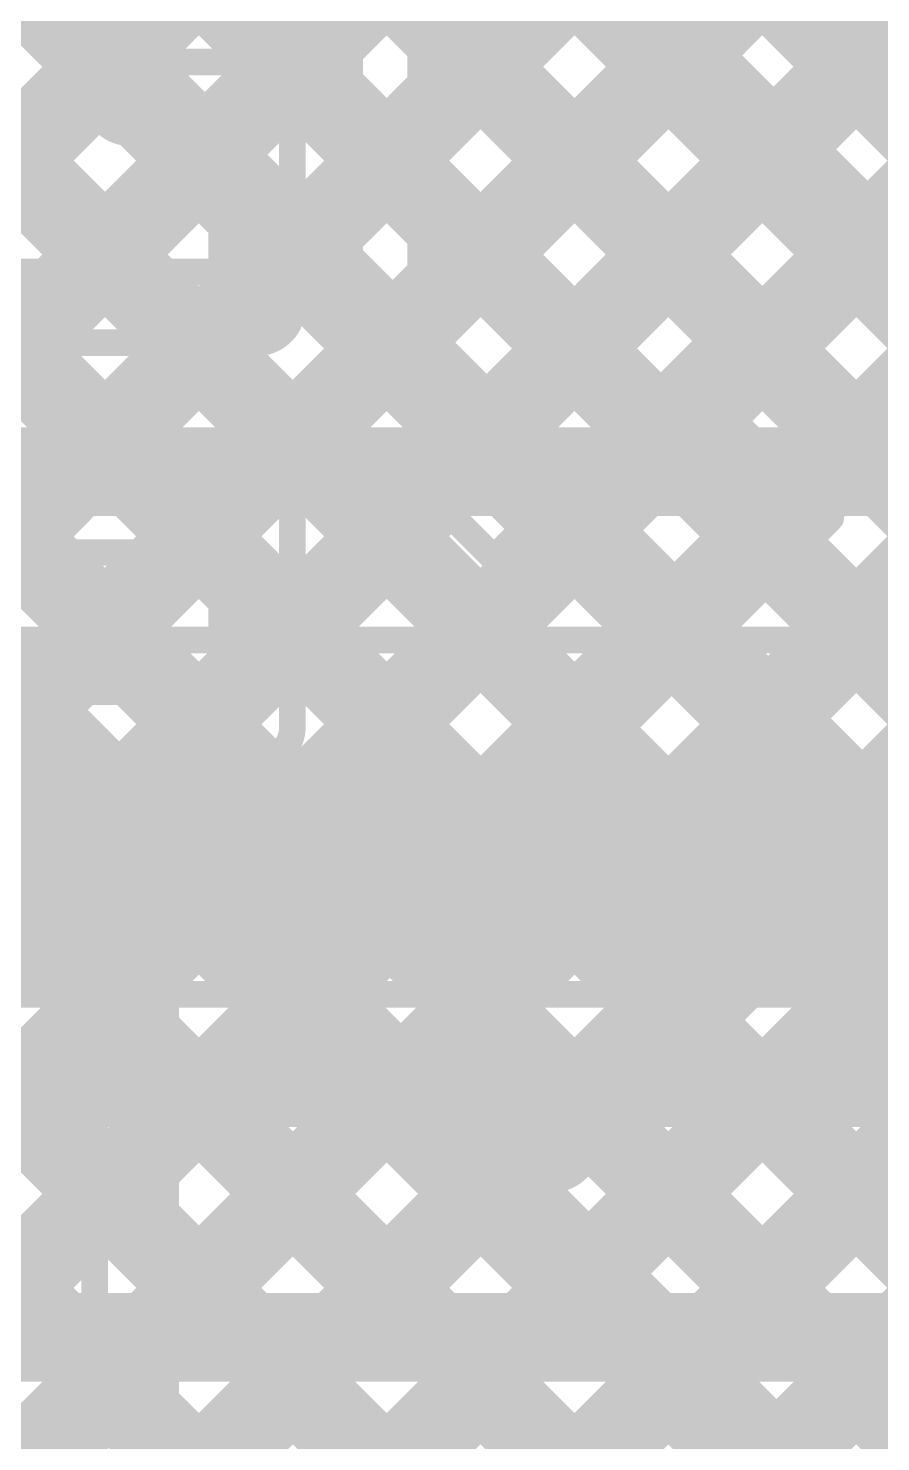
# Model space of a CAD drawing. Header units: millimetres. Extents: x 13 to 259, y -2 to 326.
# Drawn here: x 114.2 to 118.06, y 86.28 to 92.66 of the extents above; entities that cross this region are included whole.
import ezdxf

# ---------------------------------------------------------------- set-up
doc = ezdxf.new("R2010")
doc.units = ezdxf.units.MM
for name, color, linetype in [('ConnectLayer', 7, 'Continuous'), ('MidLayer2', 76, 'Continuous'), ('MidLayer3', 90, 'Continuous'), ('MidLayer4', 156, 'Continuous')]:
    doc.layers.add(name, color=color, linetype=linetype)

msp = doc.modelspace()

# ---------------------------------------------------------------- linework, layer by layer
at = {"layer": 'ConnectLayer', "const_width": 0.4}
for points in [[(102.1605, 79.2502), (131.7888, 108.8785)], [(102.1605, 79.2502), (131.7888, 108.8785)], [(102.1717, 78.4129), (131.6469, 107.8881)], [(102.1717, 78.4129), (131.6469, 107.8881)], [(105.6198, 77.6184), (131.7941, 103.7927)], [(105.6198, 77.6184), (131.7941, 103.7927)], [(99.7316, 70.8816), (132.5598, 103.7099)], [(99.7316, 70.8816), (132.5598, 103.7099)], [(107.5867, 77.8882), (133.3283, 103.6298)], [(107.5867, 77.8882), (133.3283, 103.6298)], [(101.934, 102.561), (123.3856, 81.1093)], [(101.934, 102.561), (123.3856, 81.1093)], [(101.5544, 102.0921), (122.7964, 80.8501)], [(101.5544, 102.0921), (122.7964, 80.8501)], [(102.4287, 77.8214), (124.7282, 100.1209)], [(102.4287, 77.8214), (124.7282, 100.1209)], [(103.9298, 98.8681), (122.325, 80.4729)], [(103.9298, 98.8681), (122.325, 80.4729)], [(112.0485, 82.35), (127.9435, 98.245)], [(110.0994, 96.0927), (122.1498, 84.0422)], [(110.0994, 96.0927), (122.1498, 84.0422)], [(110.0994, 96.0927), (115.532, 90.66)], [(110.9531, 96.0875), (133.3382, 73.7024)], [(110.9531, 96.0875), (133.3382, 73.7024)], [(110.9531, 96.0875), (116.3805, 90.66)], [(103.1468, 77.6909), (121.4747, 96.0189)], [(103.1468, 77.6909), (121.4747, 96.0189)], [(116.1158, 90.66), (121.4747, 96.0189)], [(109.4054, 95.9381), (121.8936, 83.4499)], [(109.4054, 95.9381), (121.8936, 83.4499)], [(109.4054, 95.9381), (114.6835, 90.66)], [(98.6542, 72.3498), (122.0601, 95.7557)], [(98.6542, 72.3498), (122.0601, 95.7557)], [(108.0822, 77.5352), (126.3353, 95.7883)], [(108.0822, 77.5352), (126.3353, 95.7883)], [(112.897, 82.35), (126.3353, 95.7883)], [(116.9644, 90.66), (121.89, 95.5857)], [(114.9876, 95.4471), (125.1755, 85.2591)], [(114.9876, 95.4471), (125.1755, 85.2591)], [(114.9876, 95.4471), (119.7747, 90.66)], [(105.0365, 77.8836), (122.3789, 95.226)], [(105.0365, 77.8836), (122.3789, 95.226)], [(106.8148, 95.1345), (121.9613, 79.9881)], [(106.8148, 95.1345), (121.9613, 79.9881)], [(102.6386, 71.2431), (126.4562, 95.0607)], [(102.6386, 71.2431), (126.4562, 95.0607)], [(113.7455, 82.35), (126.4562, 95.0607)], [(114.5399, 95.0463), (121.4862, 88.0999)], [(114.5399, 95.0463), (121.4862, 88.0999)], [(114.5399, 95.0463), (118.9261, 90.66)], [(113.5703, 90.66), (117.8203, 94.91)], [(114.4188, 90.66), (118.6688, 94.91)], [(115.2673, 90.66), (119.5173, 94.91)], [(101.945, 79.8833), (116.8273, 94.7656)], [(101.945, 79.8833), (116.8273, 94.7656)], [(112.7217, 90.66), (116.8273, 94.7656)], [(117.8129, 90.66), (121.89, 94.7372)], [(111.2934, 94.05), (122.5842, 82.7592)], [(112.142, 94.05), (123.0085, 83.1835)], [(112.9905, 94.05), (123.4328, 83.6077)], [(110.4768, 94.0181), (122.1449, 82.35)], [(114.9605, 93.7772), (121.1146, 87.623)], [(114.9605, 93.7772), (121.1146, 87.623)], [(114.9605, 93.7772), (118.0776, 90.66)], [(110.0525, 93.5939), (121.2964, 82.35)], [(101.9102, 80.697), (114.7381, 93.5249)], [(101.9102, 80.697), (114.7381, 93.5249)], [(111.8732, 90.66), (114.7381, 93.5249)], [(114.4534, 93.4357), (125.0401, 82.8489)], [(114.4534, 93.4357), (125.0401, 82.8489)], [(114.4534, 93.4357), (117.2291, 90.66)], [(103.5632, 82.35), (114.4714, 93.2582)], [(104.4117, 82.35), (115.2667, 93.205)], [(105.2602, 82.35), (116.1152, 93.205)], [(106.1088, 82.35), (116.9638, 93.205)], [(106.9573, 82.35), (117.8123, 93.205)], [(107.8058, 82.35), (118.6608, 93.205)], [(108.6543, 82.35), (119.5094, 93.205)], [(109.5029, 82.35), (120.3579, 93.205)], [(110.3514, 82.35), (121.2064, 93.205)], [(111.1999, 82.35), (122.0596, 93.2097)], [(114.6836, 93.2054), (123.857, 84.032)], [(115.5325, 93.205), (121.1146, 87.623)], [(116.3811, 93.205), (121.4862, 88.0999)], [(117.2296, 93.205), (125.1298, 85.3048)], [(109.6283, 93.1696), (120.4478, 82.35)], [(108.372, 92.7288), (121.7186, 79.3822)], [(108.372, 92.7288), (121.7186, 79.3822)], [(109.204, 92.7453), (119.5993, 82.35)], [(107.8889, 92.3635), (121.6557, 78.5967)], [(107.8889, 92.3635), (121.6557, 78.5967)], [(108.7797, 92.3211), (118.7508, 82.35)], [(108.3555, 91.8968), (117.9023, 82.35)], [(107.8311, 90.66), (120.11, 90.66)], [(107.8311, 89.14), (120.11, 89.14)], [(113.6579, 89.14), (114.0979, 88.7)], [(114.1558, 88.7), (114.5958, 89.14)], [(114.5064, 89.14), (114.9464, 88.7)], [(115.0044, 88.7), (115.4444, 89.14)], [(115.355, 89.14), (115.795, 88.7)], [(115.8529, 88.7), (116.2929, 89.14)], [(116.2035, 89.14), (116.6435, 88.7)], [(116.7014, 88.7), (117.1414, 89.14)], [(117.052, 89.14), (117.492, 88.7)], [(117.55, 88.7), (117.99, 89.14)], [(117.9005, 89.14), (118.3405, 88.7)], [(99.1657, 88.7), (120.5344, 88.7)], [(101.5636, 87.9), (120.1021, 87.9)], [(113.0544, 86.75), (114.2044, 87.9)], [(113.2009, 87.9), (114.3509, 86.75)], [(113.9029, 86.75), (115.0529, 87.9)], [(114.0494, 87.9), (115.1994, 86.75)], [(114.7514, 86.75), (115.9014, 87.9)], [(114.8979, 87.9), (116.0479, 86.75)], [(115.5999, 86.75), (116.75, 87.9)], [(115.7464, 87.9), (116.8964, 86.75)], [(116.4485, 86.75), (117.5985, 87.9)], [(116.595, 87.9), (117.745, 86.75)], [(117.297, 86.75), (118.447, 87.9)], [(117.4435, 87.9), (118.5935, 86.75)], [(118.1455, 86.75), (119.2955, 87.9)], [(99.1157, 86.75), (118.9521, 86.75)]]:
    msp.add_lwpolyline(points, dxfattribs=at)
at = {"layer": 'ConnectLayer', "const_width": 0.2}
for points in [[(114.3188, 90.66, 1), (114.5188, 90.66, 1)], [(114.5835, 90.66, 1), (114.7835, 90.66, 1)], [(115.1673, 90.66, 1), (115.3673, 90.66, 1)], [(115.432, 90.66, 1), (115.632, 90.66, 1)], [(116.0158, 90.66, 1), (116.2158, 90.66, 1)], [(116.2805, 90.66, 1), (116.4805, 90.66, 1)], [(116.8644, 90.66, 1), (117.0644, 90.66, 1)], [(117.1291, 90.66, 1), (117.3291, 90.66, 1)], [(117.7129, 90.66, 1), (117.9129, 90.66, 1)], [(117.9776, 90.66, 1), (118.1776, 90.66, 1)], [(114.4064, 89.14, 1), (114.6064, 89.14, 1)], [(114.4958, 89.14, 1), (114.6958, 89.14, 1)], [(115.255, 89.14, 1), (115.455, 89.14, 1)], [(115.3444, 89.14, 1), (115.5444, 89.14, 1)], [(116.1035, 89.14, 1), (116.3035, 89.14, 1)], [(116.1929, 89.14, 1), (116.3929, 89.14, 1)], [(116.952, 89.14, 1), (117.152, 89.14, 1)], [(117.0414, 89.14, 1), (117.2414, 89.14, 1)], [(117.8005, 89.14, 1), (118.0005, 89.14, 1)], [(117.89, 89.14, 1), (118.09, 89.14, 1)], [(113.9979, 88.7, 1), (114.1979, 88.7, 1)], [(114.0558, 88.7, 1), (114.2558, 88.7, 1)], [(114.8464, 88.7, 1), (115.0464, 88.7, 1)], [(114.9044, 88.7, 1), (115.1044, 88.7, 1)], [(115.695, 88.7, 1), (115.895, 88.7, 1)], [(115.7529, 88.7, 1), (115.9529, 88.7, 1)], [(116.5435, 88.7, 1), (116.7435, 88.7, 1)], [(116.6014, 88.7, 1), (116.8014, 88.7, 1)], [(117.392, 88.7, 1), (117.592, 88.7, 1)], [(117.45, 88.7, 1), (117.65, 88.7, 1)], [(113.9494, 87.9, 1), (114.1494, 87.9, 1)], [(114.1044, 87.9, 1), (114.3044, 87.9, 1)], [(114.7979, 87.9, 1), (114.9979, 87.9, 1)], [(114.9529, 87.9, 1), (115.1529, 87.9, 1)], [(115.6464, 87.9, 1), (115.8464, 87.9, 1)], [(115.8014, 87.9, 1), (116.0014, 87.9, 1)], [(116.495, 87.9, 1), (116.695, 87.9, 1)], [(116.65, 87.9, 1), (116.85, 87.9, 1)], [(117.3435, 87.9, 1), (117.5435, 87.9, 1)], [(117.4985, 87.9, 1), (117.6985, 87.9, 1)], [(114.2509, 86.75, 1), (114.4509, 86.75, 1)], [(114.6514, 86.75, 1), (114.8514, 86.75, 1)], [(115.0994, 86.75, 1), (115.2994, 86.75, 1)], [(115.4999, 86.75, 1), (115.6999, 86.75, 1)], [(115.9479, 86.75, 1), (116.1479, 86.75, 1)], [(116.3485, 86.75, 1), (116.5485, 86.75, 1)], [(116.7964, 86.75, 1), (116.9964, 86.75, 1)], [(117.197, 86.75, 1), (117.397, 86.75, 1)], [(117.645, 86.75, 1), (117.845, 86.75, 1)], [(118.0455, 86.75, 1), (118.2455, 86.75, 1)]]:
    msp.add_lwpolyline(points, format="xyb", close=True, dxfattribs=at)
at = {"layer": 'MidLayer2'}
for points, const_width in [([(112.635, 95.11), (121.7251, 86.02)], 0.12), ([(112.3151, 94.9775), (121.5925, 85.7)], 0.12), ([(109.25, 94.3548), (122.2691, 81.3357)], 0.12), ([(116.72, 93.6189), (122.114, 88.225)], 0.12), ([(116.05, 92.675), (116.05, 93.5)], 0.3), ([(116.4, 93.4864), (121.9814, 87.905)], 0.12), ([(111.3938, 93.0313), (120.4251, 84)], 0.12), ([(111.0738, 92.8987), (120.2925, 83.68)], 0.12), ([(116.05, 92.675), (121.175, 87.55)], 0.3)]:
    msp.add_lwpolyline(points, dxfattribs=dict(at, const_width=const_width))
at = {"layer": 'MidLayer2', "const_width": 0.15}
msp.add_lwpolyline([(115.975, 92.675, 1), (116.125, 92.675, 1)], format="xyb", close=True, dxfattribs=at)
msp.add_lwpolyline([(115.975, 92.675, 1), (116.125, 92.675, 1)], format="xyb", close=True, dxfattribs=at)
at = {"layer": 'MidLayer3', "const_width": 0.12}
for points in [[(107.8311, 89.9), (120.11, 89.9)], [(99, 88.3), (120.7, 88.3)], [(98.95, 86.35), (119.1177, 86.35)]]:
    msp.add_lwpolyline(points, dxfattribs=at)
at = {"layer": 'MidLayer4', "const_width": 0.12}
for points in [[(115.9777, 90.5999), (115.9777, 96.8434)], [(115.6577, 90.4673), (115.6577, 96.7108)], [(114.505, 92.351), (114.505, 93.625)], [(114.825, 92.511), (114.825, 93.4068)], [(114.825, 92.511), (115.2378, 92.511)], [(115.3978, 91.403), (115.3978, 92.351)], [(114.665, 92.191), (115.0778, 92.191)], [(115.0778, 91.563), (115.0778, 92.191)], [(113.141, 91.563), (115.0778, 91.563)], [(113.301, 91.243), (115.2378, 91.243)], [(116.3084, 90.2692), (117.2729, 91.2337)], [(117.4992, 91.2337), (118.1695, 90.5633)], [(116.4216, 89.9298), (117.3861, 90.8943)], [(117.3861, 90.8943), (117.8301, 90.4502)], [(113.301, 90.6151), (115.2379, 90.6151)], [(115.9777, 90.5999), (116.3084, 90.2692)], [(115.6577, 90.4673), (116.1953, 89.9298)], [(115.3979, 89.5071), (115.3979, 90.4551)], [(115.788, 88.4081), (117.8301, 90.4502)], [(113.141, 90.2951), (115.078, 90.2951)], [(115.078, 89.6671), (115.078, 90.2951)], [(116.1274, 88.2949), (118.1695, 90.3371)], [(116.5714, 87.8509), (118.6136, 89.893)], [(113.141, 89.6671), (115.078, 89.6671)], [(116.6846, 87.5115), (118.7267, 89.5536)], [(113.301, 89.3471), (115.2379, 89.3471)], [(113.301, 88.7191), (114.665, 88.7191)], [(114.825, 85.2858), (114.825, 88.5591)], [(113.141, 88.3991), (114.505, 88.3991)], [(114.505, 85.1533), (114.505, 88.3991)], [(116.1274, 88.2949), (116.5714, 87.8509)], [(115.788, 88.1818), (116.4583, 87.5115)]]:
    msp.add_lwpolyline(points, dxfattribs=at)
at = {"layer": 'MidLayer4', "const_width": 0.06}
for points in [[(114.795, 92.511, 1), (114.855, 92.511, 1)], [(114.795, 92.511, 1), (114.855, 92.511, 1)], [(115.2078, 92.511, 1), (115.2678, 92.511, 1)], [(115.2078, 92.511, 1), (115.2678, 92.511, 1)], [(114.4751, 92.351, 1), (114.535, 92.351, 1)], [(114.4751, 92.351, 1), (114.535, 92.351, 1)], [(115.3678, 92.351, 1), (115.4278, 92.351, 1)], [(115.3678, 92.351, 1), (115.4278, 92.351, 1)], [(114.635, 92.191, 1), (114.695, 92.191, 1)], [(114.635, 92.191, 1), (114.695, 92.191, 1)], [(115.0478, 92.191, 1), (115.1078, 92.191, 1)], [(115.0478, 92.191, 1), (115.1078, 92.191, 1)], [(115.0478, 91.563, 1), (115.1078, 91.563, 1)], [(115.0478, 91.563, 1), (115.1078, 91.563, 1)], [(115.3678, 91.403, 1), (115.4278, 91.403, 1)], [(115.3678, 91.403, 1), (115.4278, 91.403, 1)], [(115.2078, 91.243, 1), (115.2678, 91.243, 1)], [(115.2078, 91.243, 1), (115.2678, 91.243, 1)], [(117.2429, 91.2337, 1), (117.3029, 91.2337, 1)], [(117.2429, 91.2337, 1), (117.3029, 91.2337, 1)], [(117.4692, 91.2337, 1), (117.5292, 91.2337, 1)], [(117.4692, 91.2337, 1), (117.5292, 91.2337, 1)], [(117.3561, 90.8943, 1), (117.4161, 90.8943, 1)], [(117.3561, 90.8943, 1), (117.4161, 90.8943, 1)], [(115.208, 90.6151, 1), (115.2679, 90.6151, 1)], [(115.208, 90.6151, 1), (115.2679, 90.6151, 1)], [(115.9477, 90.5999, 1), (116.0077, 90.5999, 1)], [(115.9477, 90.5999, 1), (116.0077, 90.5999, 1)], [(115.6277, 90.4673, 1), (115.6877, 90.4673, 1)], [(115.6277, 90.4673, 1), (115.6877, 90.4673, 1)], [(115.3679, 90.4551, 1), (115.4279, 90.4551, 1)], [(115.3679, 90.4551, 1), (115.4279, 90.4551, 1)], [(117.8001, 90.4502, 1), (117.8601, 90.4502, 1)], [(117.8001, 90.4502, 1), (117.8601, 90.4502, 1)], [(115.048, 90.2951, 1), (115.108, 90.2951, 1)], [(115.048, 90.2951, 1), (115.108, 90.2951, 1)], [(116.2784, 90.2692, 1), (116.3384, 90.2692, 1)], [(116.2784, 90.2692, 1), (116.3384, 90.2692, 1)], [(116.1653, 89.9298, 1), (116.2253, 89.9298, 1)], [(116.1653, 89.9298, 1), (116.2253, 89.9298, 1)], [(116.3916, 89.9298, 1), (116.4516, 89.9298, 1)], [(116.3916, 89.9298, 1), (116.4516, 89.9298, 1)], [(115.048, 89.6671, 1), (115.108, 89.6671, 1)], [(115.048, 89.6671, 1), (115.108, 89.6671, 1)], [(115.3679, 89.5071, 1), (115.4279, 89.5071, 1)], [(115.3679, 89.5071, 1), (115.4279, 89.5071, 1)], [(115.208, 89.3471, 1), (115.2679, 89.3471, 1)], [(115.208, 89.3471, 1), (115.2679, 89.3471, 1)], [(114.635, 88.7191, 1), (114.695, 88.7191, 1)], [(114.635, 88.7191, 1), (114.695, 88.7191, 1)], [(114.795, 88.5591, 1), (114.855, 88.5591, 1)], [(114.795, 88.5591, 1), (114.855, 88.5591, 1)], [(114.4751, 88.3991, 1), (114.535, 88.3991, 1)], [(114.4751, 88.3991, 1), (114.535, 88.3991, 1)], [(115.758, 88.4081, 1), (115.818, 88.4081, 1)], [(115.758, 88.4081, 1), (115.818, 88.4081, 1)], [(116.0974, 88.2949, 1), (116.1574, 88.2949, 1)], [(116.0974, 88.2949, 1), (116.1574, 88.2949, 1)], [(115.758, 88.1818, 1), (115.818, 88.1818, 1)], [(115.758, 88.1818, 1), (115.818, 88.1818, 1)], [(116.5414, 87.8509, 1), (116.6014, 87.8509, 1)], [(116.5414, 87.8509, 1), (116.6014, 87.8509, 1)], [(116.4283, 87.5115, 1), (116.4883, 87.5115, 1)], [(116.4283, 87.5115, 1), (116.4883, 87.5115, 1)], [(116.6546, 87.5115, 1), (116.7146, 87.5115, 1)], [(116.6546, 87.5115, 1), (116.7146, 87.5115, 1)]]:
    msp.add_lwpolyline(points, format="xyb", close=True, dxfattribs=at)
at = {"layer": 'MidLayer4', "const_width": 0.12}
for points in [[(115.2378, 92.511, -0.414214), (115.3978, 92.351)], [(114.665, 92.191, -0.414214), (114.505, 92.351)], [(115.3978, 91.403, -0.414214), (115.2378, 91.243)], [(117.2729, 91.2337, -0.414214), (117.4992, 91.2337)], [(115.2379, 90.6151, -0.414214), (115.3979, 90.4551)], [(116.4216, 89.9298, -0.414214), (116.1953, 89.9298)], [(115.3979, 89.5071, -0.414214), (115.2379, 89.3471)], [(114.665, 88.7191, -0.414214), (114.825, 88.5591)], [(115.788, 88.1818, -0.414214), (115.788, 88.4081)], [(116.6846, 87.5115, -0.414214), (116.4583, 87.5115)]]:
    msp.add_lwpolyline(points, format="xyb", dxfattribs=at)

doc.saveas('drawing.dxf')
